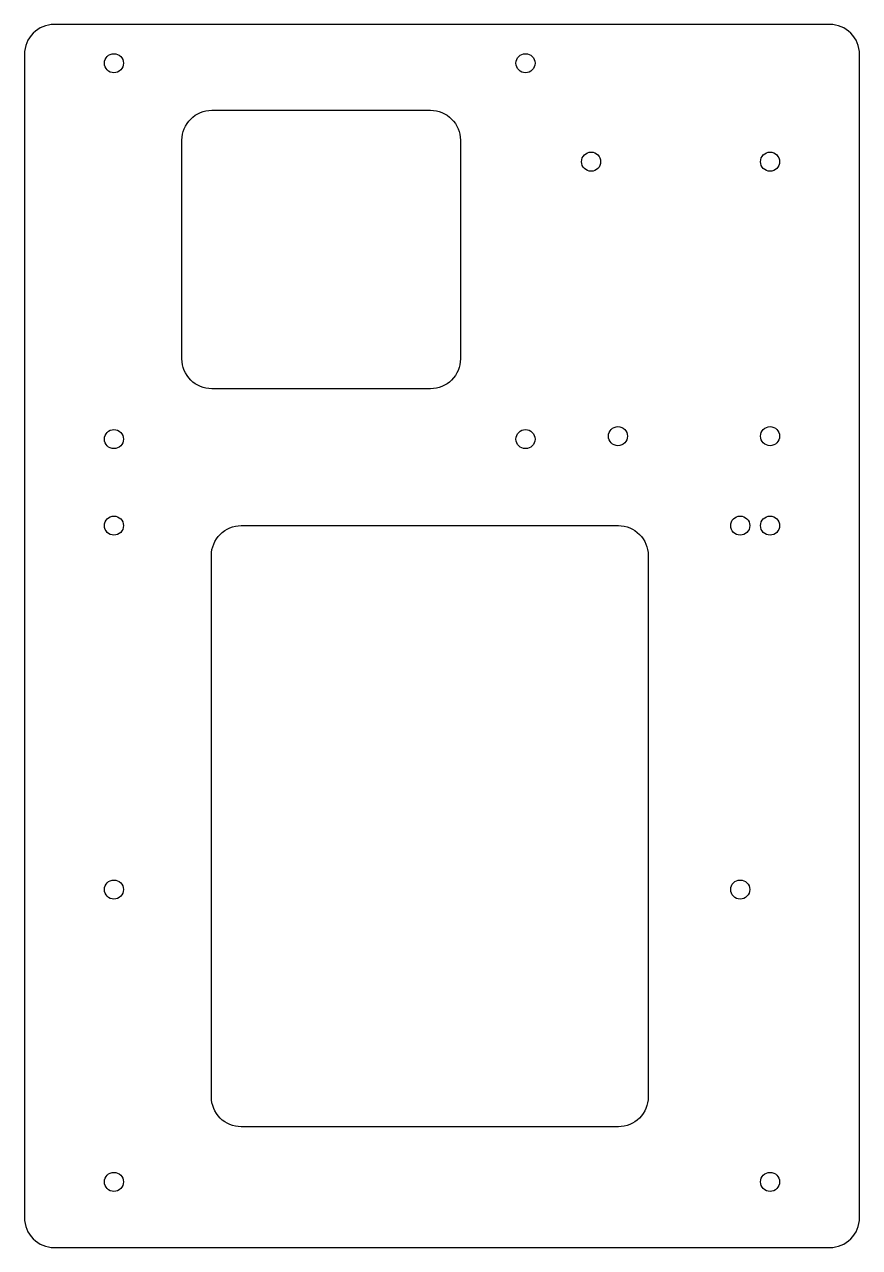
# Model space of a CAD drawing. Header units: millimetres. Extents: x -10 to 130, y -6 to 199.
import ezdxf

# ---------------------------------------------------------------- set-up
doc = ezdxf.new("R2010")
doc.units = ezdxf.units.MM

msp = doc.modelspace()

# ---------------------------------------------------------------- linework, layer by layer
for points in [[(-10, 194), (-10, -1, 0.414214), (-5, -6), (125, -6, 0.414214), (130, -1), (130, 194, 0.414214), (125, 199), (-5, 199, 0.414214)], [(16.41, 179.61, -0.414214), (21.41, 184.61), (58.08, 184.61, -0.414214), (63.08, 179.61), (63.08, 142.94, -0.414214), (58.08, 137.94), (21.41, 137.94, -0.414214), (16.41, 142.94)], [(21.34, 110, -0.414214), (26.34, 115), (89.57, 115, -0.414214), (94.57, 110), (94.57, 19.24, -0.414214), (89.57, 14.24), (26.34, 14.24, -0.414214), (21.34, 19.24)]]:
    msp.add_lwpolyline(points, format="xyb", close=True)
for centre in [(5, 192.5), (74, 192.5), (85, 176), (115, 176), (89.5, 130), (115, 130), (5, 129.5), (74, 129.5), (5, 115), (110, 115), (115, 115), (5, 54), (110, 54), (5, 5), (115, 5)]:
    msp.add_circle(centre, 1.6)

doc.saveas('drawing.dxf')
